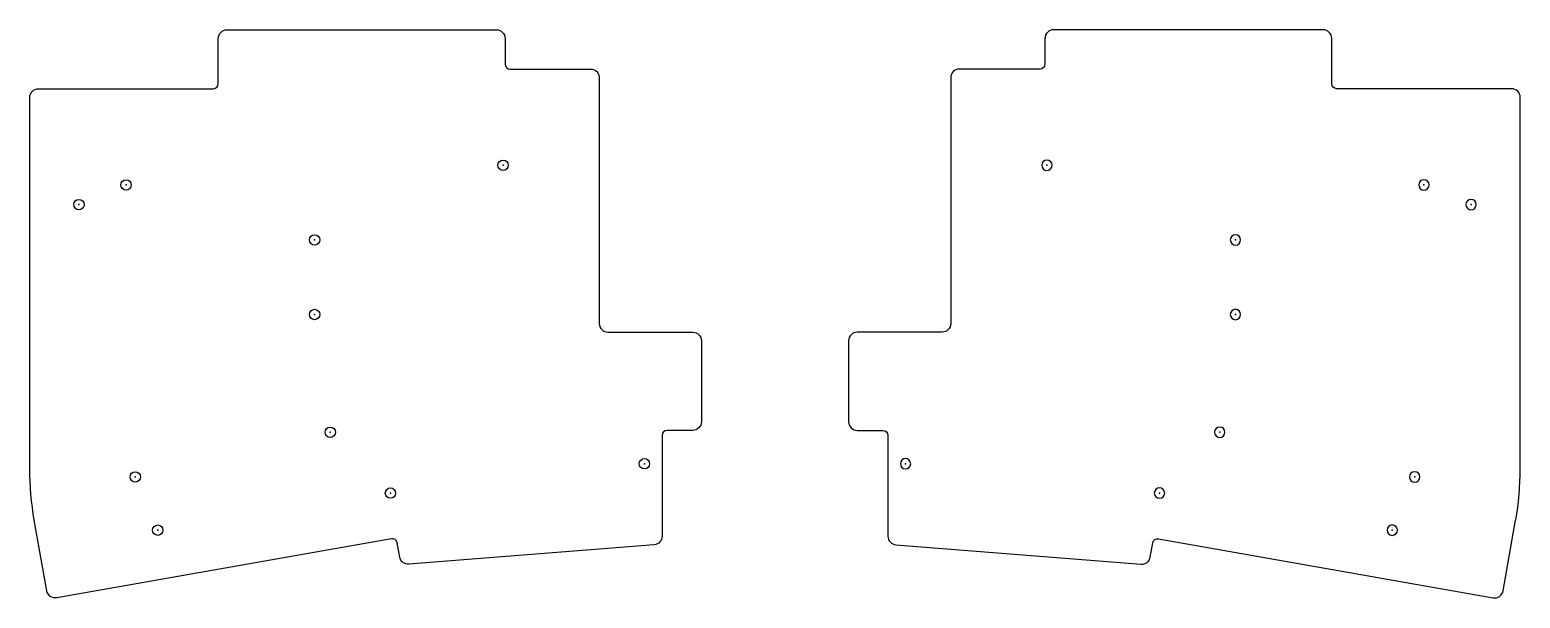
# Model space of a CAD drawing. Extents: x -149 to 152, y -48 to 67.
import ezdxf

# ---------------------------------------------------------------- set-up
doc = ezdxf.new("R2010")
doc.units = 0
doc.layers.add('2D$HOLECP', color=181, linetype='CONTINUOUS')
doc.layers.add('2D$SSPLATE', color=3, linetype='CONTINUOUS')

msp = doc.modelspace()

# ---------------------------------------------------------------- linework, layer by layer
at = {"layer": '2D$HOLECP'}
for p in [(-53.2, 39.24), (56.72, 39.24), (-129.4, 35.27), (132.92, 35.27), (-138.93, 31.3), (142.44, 31.3), (-91.3, 24.16), (94.82, 24.16), (-91.3, 9.08), (94.82, 9.08), (-88.13, -14.73), (91.64, -14.73), (-24.63, -21.08), (28.14, -21.08), (-127.53, -23.75), (131.04, -23.75), (-75.96, -27.02), (79.47, -27.02), (-123, -34.51), (126.51, -34.51)]:
    msp.add_point(p, dxfattribs=at)
at = {"layer": '2D$SSPLATE'}
for p, q in [((-109, 66.63), (-54.55, 66.63)), ((112.52, 66.63), (58.07, 66.63)), ((-110.75, 55.72), (-110.75, 64.88)), ((-52.8, 64.88), (-52.8, 59.69)), ((56.32, 64.88), (56.32, 59.69)), ((114.27, 55.72), (114.27, 64.88)), ((-51.8, 58.69), (-35.5, 58.69)), ((55.32, 58.69), (39.02, 58.69)), ((-147.1, 54.72), (-111.75, 54.72)), ((-33.75, 56.94), (-33.75, 7.26)), ((37.27, 56.94), (37.27, 7.26)), ((150.62, 54.72), (115.27, 54.72)), ((-148.85, -22.07), (-148.85, 52.97)), ((152.37, -22.07), (152.37, 52.97)), ((-32, 5.51), (-14.86, 5.51)), ((-13.11, 3.76), (-13.11, -12.59)), ((16.63, 3.76), (16.63, -12.59)), ((35.52, 5.51), (18.38, 5.51)), ((-14.86, -14.34), (-20.05, -14.34)), ((18.38, -14.34), (23.57, -14.34)), ((-21.05, -15.34), (-21.05, -35.71)), ((24.57, -15.34), (24.57, -35.71)), ((-145.42, -46.77), (-147.94, -32.49)), ((148.94, -46.77), (151.45, -32.49)), ((-75.75, -36.26), (-143.4, -48.19)), ((-74.08, -39.95), (-74.59, -37.07)), ((-22.66, -37.46), (-72.22, -41.39)), ((26.18, -37.46), (75.74, -41.39)), ((77.6, -39.95), (78.11, -37.07)), ((79.27, -36.26), (146.91, -48.19))]:
    msp.add_line(p, q, dxfattribs=at)
for centre in [(-53.2, 39.24), (-129.4, 35.27), (-138.93, 31.3), (-91.3, 24.16), (-91.3, 9.08), (-88.13, -14.73), (-24.63, -21.08), (-127.53, -23.75), (-75.96, -27.02), (-123, -34.51)]:
    msp.add_circle(centre, 1.05, dxfattribs=at)
at = {"layer": '2D$SSPLATE', "extrusion": (0, 0, -1)}
for centre in [(-56.72, 39.24), (-132.92, 35.27), (-142.44, 31.3), (-94.82, 24.16), (-94.82, 9.08), (-91.64, -14.73), (-28.14, -21.08), (-131.04, -23.75), (-79.47, -27.02), (-126.51, -34.51)]:
    msp.add_circle(centre, 1.05, dxfattribs=at)
for centre, radius, start, end in [((109, 64.88), 1.75, 0, 90), ((54.55, 64.88), 1.75, 90, 180), ((35.5, 56.94), 1.75, 90, 180), ((-55.32, 59.69), 1, 180, 270), ((147.1, 52.97), 1.75, 0, 90), ((-115.27, 55.72), 1, 270, 360), ((-35.52, 7.26), 1.75, 180, 270), ((14.86, 3.76), 1.75, 90, 180), ((14.86, -12.59), 1.75, 180, 270), ((-23.57, -15.34), 1, 90, 180), ((88.85, -22.07), 60, 350, 0), ((22.8, -35.71), 1.75, 180, 265.4557), ((-79.09, -37.24), 1, 10, 100), ((72.36, -39.65), 1.75, 265.4557, 350), ((143.7, -46.46), 1.75, 260, 350)]:
    msp.add_arc(centre, radius, start, end, dxfattribs=at)
at = {"layer": '2D$SSPLATE'}
for centre, radius, start, end in [((58.07, 64.88), 1.75, 90, 180), ((112.52, 64.88), 1.75, 0, 90), ((-51.8, 59.69), 1, 180, 270), ((39.02, 56.94), 1.75, 90, 180), ((-111.75, 55.72), 1, 270, 360), ((150.62, 52.97), 1.75, 0, 90), ((-32, 7.26), 1.75, 180, 270), ((18.38, 3.76), 1.75, 90, 180), ((-20.05, -15.34), 1, 90, 180), ((18.38, -12.59), 1.75, 180, 270), ((92.37, -22.07), 60, 350, 0), ((26.32, -35.71), 1.75, 180, 265.4557), ((-75.58, -37.24), 1, 10, 100), ((75.88, -39.65), 1.75, 265.4557, 350), ((147.21, -46.46), 1.75, 260, 350)]:
    msp.add_arc(centre, radius, start, end, dxfattribs=at)

doc.saveas('drawing.dxf')
